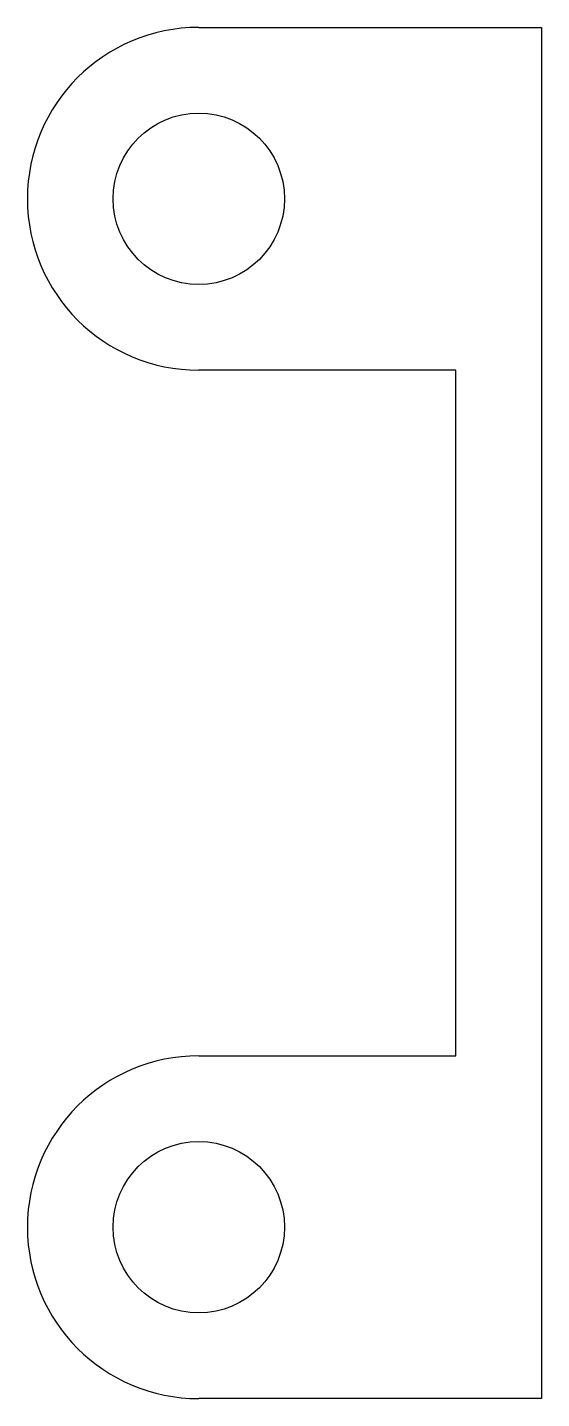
# Model space of a CAD drawing. Header units: metres. Extents: x -235 to 261, y -96 to 211.
# Drawn here: x 201 to 261, y 51.3 to 211.3 of the extents above.
import ezdxf

# ---------------------------------------------------------------- set-up
doc = ezdxf.new("R2010")
doc.units = ezdxf.units.M

msp = doc.modelspace()

# ---------------------------------------------------------------- linework, layer by layer
at = {"layer": 'PARAMETRIX'}
for p, q in [((220.9539, 211.303), (260.9539, 211.303)), ((260.9539, 211.303), (260.9539, 51.303)), ((250.9539, 171.303), (220.9539, 171.303)), ((250.9539, 91.303), (250.9539, 171.303)), ((220.9539, 91.303), (250.9539, 91.303)), ((260.9539, 51.303), (220.9539, 51.303))]:
    msp.add_line(p, q, dxfattribs=at)
for centre in [(220.9539, 191.303), (220.9539, 71.303)]:
    msp.add_circle(centre, 10, dxfattribs=at)
for centre in [(220.9539, 191.303), (220.9539, 71.303)]:
    msp.add_arc(centre, 20, 90, 270, dxfattribs=at)

doc.saveas('drawing.dxf')
